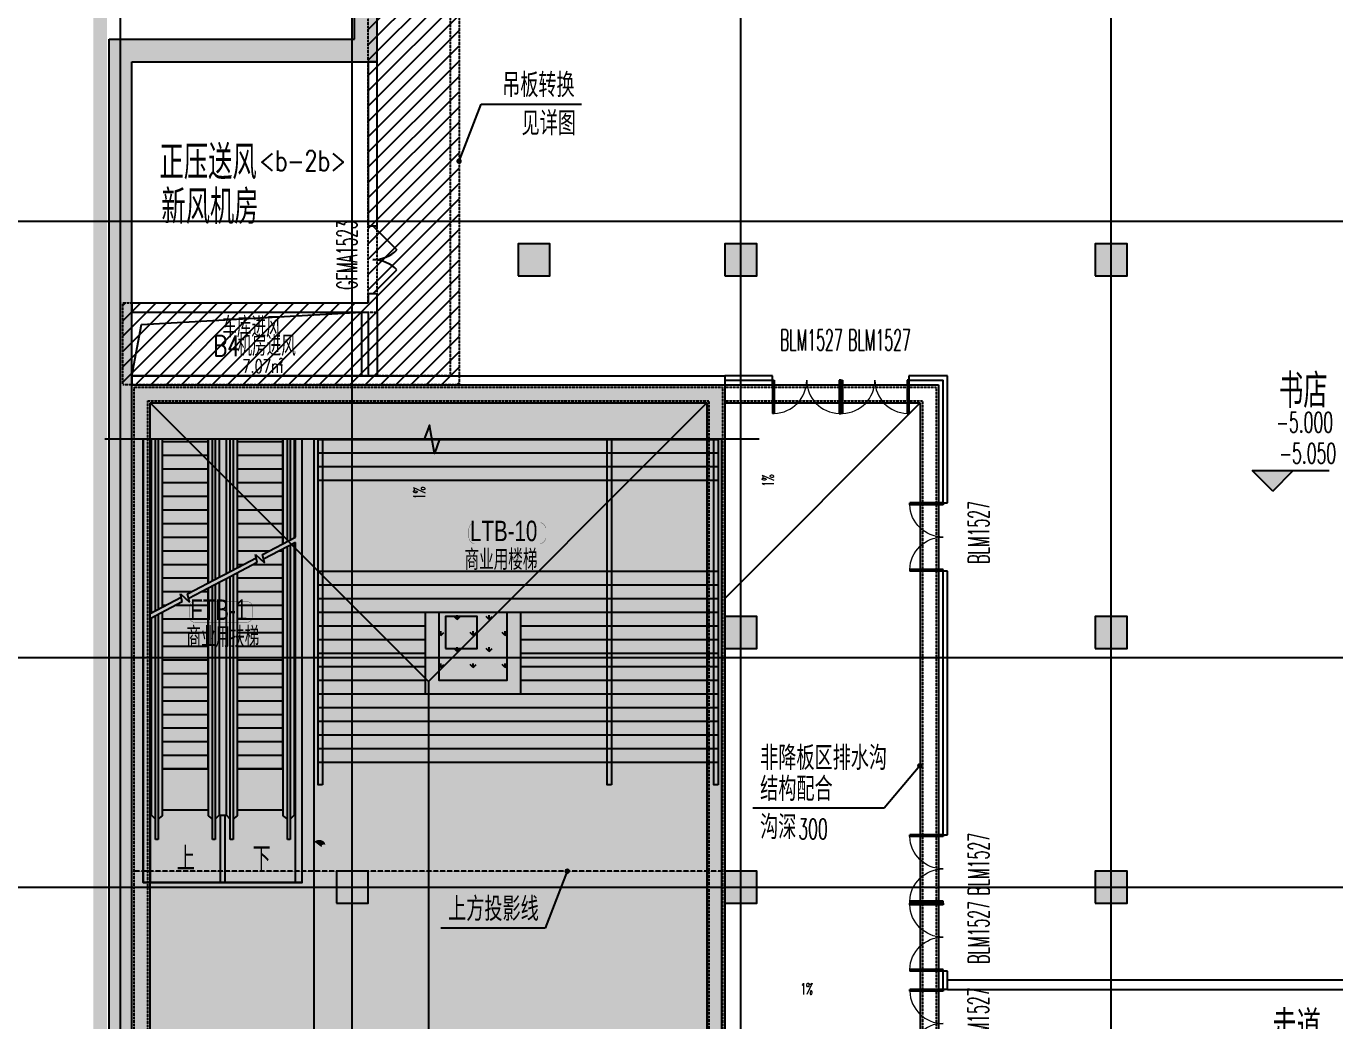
# Model space of a CAD drawing. Extents: x -12047294 to -5625356, y -1456591 to -622873.
# Drawn here: x -6088164 to -6059363, y -702164 to -680285 of the extents above; entities that cross this region are included whole.
import ezdxf
from ezdxf.xclip import XClip

# ---------------------------------------------------------------- set-up
doc = ezdxf.new("R2010")
doc.units = 0
doc.header["$LTSCALE"] = 10
doc.header["$MEASUREMENT"] = 0
doc.header["$XCLIPFRAME"] = 2
for name, pattern in [('__DASH', [0.35, 0.25, -0.1]), ('DASH', [0.35, 0.25, -0.1]), ('DASHDOT', [1, 0.5, -0.25, 0, -0.25]), ('DOTE', [2.42, 2, -0.2, 0.02, -0.2])]:
    doc.linetypes.add(name, pattern=pattern)
for name, color, linetype in [('A-COLUMN', 10, 'Continuous'), ('A-COLUMNH', 252, 'Continuous'), ('A-DIMELVE', 3, 'Continuous'), ('A-DIMLEAD', 130, 'Continuous'), ('A-DIMSYMB', 3, 'Continuous'), ('A-DOORWIN', 151, 'Continuous'), ('A-Hatch-降板', 251, 'Continuous'), ('A-HOLE', 30, 'Continuous'), ('A-LINE', 4, 'Continuous'), ('A-STAIRS', 150, 'Continuous'), ('A-stru-conc', 1, 'Continuous'), ('A-TEXTDOOR', 181, 'Continuous'), ('A-TextNum', 211, 'Continuous'), ('A-TextRoom', 7, 'Continuous'), ('A-TEXTROOM-AREA', 33, 'Continuous'), ('A-TEXTROOM-报建', 210, 'Continuous'), ('A-TK', 7, 'Continuous'), ('A-WALL', 2, 'Continuous'), ('A-吊板', 73, 'DASH'), ('A-降板', 8, 'Continuous'), ('A-集水井', 191, 'Continuous'), ('A用地红线', 10, 'Continuous'), ('CURTWALL', 4, 'Continuous'), ('DIM_SYMB', 3, 'Continuous'), ('DOTE', 9, 'DOTE'), ('la-m-种植-草-填充', 108, 'Continuous'), ('PUB_HATCH', 252, 'Continuous'), ('PUB_TEXT', 7, 'Continuous'), ('STAIR', 5, 'Continuous')]:
    doc.layers.add(name, color=color, linetype=linetype)
doc.layers.add('A-本次修改', color=6, linetype='Continuous', plot=False)
doc.styles.add('_TCH_DIM', font='tjromans.shx', dxfattribs={"width": 0.8, "bigfont": 'tjhztxt.shx'})
doc.styles.add('_TCH_SPACE', font='tjromans.shx', dxfattribs={"height": 5, "bigfont": 'tjhztxt.shx'})
doc.styles.add('_TCH_WINDOW', font='tjromans.shx', dxfattribs={"width": 0.7, "height": 3.5, "bigfont": 'tjhztxt.shx'})
doc.styles.add('房间功能', font='tjromand.shx', dxfattribs={"width": 0.75, "bigfont": 'tjhts.shx'})
doc.styles.add('注解汉字', font='tjromans.shx', dxfattribs={"width": 0.75, "bigfont": 'tjhztxt.shx'})

# ---------------------------------------------------------------- blocks, each defined once
blk = doc.blocks.new('fdsfasd4#$$$')
at = {"layer": 'A-COLUMNH'}
for points in [[(10120957, -2096209), (10121457, -2096709), (10121457, -2080309), (10120957, -2079809)], [(10115557, -2096209), (10116057, -2096709), (10121457, -2096709), (10120957, -2096209)]]:
    blk.add_hatch(color=256, dxfattribs=at).paths.add_polyline_path(points)
at = {"layer": 'PUB_HATCH'}
blk.add_hatch(color=256, dxfattribs=at).paths.add_polyline_path([(10115557, -2149009), (10116057, -2149009), (10116057, -2096709), (10115557, -2096209)])
at = {"layer": 'A-COLUMN'}
for p, q in [((10120957, -2096209), (10120957, -2079809)), ((10121457, -2096709), (10121457, -2080309)), ((10115557, -2149009), (10115557, -2096209)), ((10115557, -2096209), (10120957, -2096209)), ((10116057, -2149009), (10116057, -2096709)), ((10116057, -2096709), (10121457, -2096709))]:
    blk.add_line(p, q, dxfattribs=at)
blk = doc.blocks.new('A$C411560B3')
at = {"layer": 'la-m-种植-草-填充'}
h = blk.add_hatch(dxfattribs=at)
h.set_pattern_fill('GRASS', color=256, scale=500, angle=14.4697)
h.set_pattern_definition([(90, (-144995.2, 120191.17), (-353.5534, 353.5534), [93.75, -613.3568]), (45, (-144995.2, 120191.17), (-353.5534, 353.5534), [93.75, -406.25]), (135, (-144995.2, 120191.17), (-353.5534, -353.5534), [93.75, -406.25])])
h.paths.add_polyline_path([(-22545, 30200), (-22545, 28700), (-21045, 28700), (-21045, 30200)])
at = {"layer": 'A-LINE'}
for points in [[(-25104, 26400), (-25204, 26400), (-25204, 37800), (-25104, 37800)], [(-18745, 26400), (-18845, 26400), (-18845, 37800), (-18745, 37800)], [(-16395, 26400), (-16495, 26400), (-16495, 37800), (-16395, 37800)]]:
    blk.add_lwpolyline(points, close=True, dxfattribs=at)
for points in [[(-22845, 30200), (-22845, 28400), (-20745, 28400), (-20745, 30200)], [(-22545, 30200), (-22545, 28700), (-21045, 28700), (-21045, 30200)]]:
    blk.add_lwpolyline(points, dxfattribs=at)
at = {"layer": 'A-STAIRS'}
for p, q in [((-25204, 34000), (-16395, 34000)), ((-25204, 33700), (-16395, 33700)), ((-25204, 33400), (-16395, 33400)), ((-25204, 33100), (-16395, 33100)), ((-25204, 31100), (-16395, 31100)), ((-25204, 30800), (-16395, 30800)), ((-25204, 30500), (-16395, 30500)), ((-25204, 30200), (-16395, 30200)), ((-25204, 29900), (-22845, 29900)), ((-20745, 29900), (-16395, 29900)), ((-25204, 29600), (-22845, 29600)), ((-20745, 29600), (-16395, 29600)), ((-25204, 29300), (-22845, 29300)), ((-20745, 29300), (-16395, 29300)), ((-25204, 29000), (-22845, 29000)), ((-20745, 29000), (-16395, 29000)), ((-25204, 28700), (-22845, 28700)), ((-20745, 28700), (-16395, 28700)), ((-25204, 28400), (-16395, 28400)), ((-25204, 28100), (-16395, 28100)), ((-25204, 27800), (-16395, 27800)), ((-25204, 27500), (-16395, 27500)), ((-25204, 27200), (-16395, 27200)), ((-25204, 26900), (-16395, 26900))]:
    blk.add_line(p, q, dxfattribs=at)
blk = doc.blocks.new('asDSADQW$#%$^6')
at = {"layer": 'DIM_SYMB'}
for points in [[(-6084660, -692557, 0, 0, 0), (-6084660, -687118, 120, 0, 0), (-6084660, -686668, 0, 0, 0)], [(-6083012, -686668, 0, 0, 0), (-6083012, -691240, 120, 0, 0), (-6083012, -691690, 0, 0, 0)], [(-6083012, -692290, 0, 0, 0), (-6083012, -697729, 120, 0, 0), (-6083012, -698179, 0, 0, 0)], [(-6084660, -698179, 0, 0, 0), (-6084660, -693607, 120, 0, 0), (-6084660, -693157, 0, 0, 0)]]:
    blk.add_lwpolyline(points, format="xyseb", dxfattribs=at)
at = {"layer": 'STAIR'}
for p, q in [((-6083886, -685723), (-6085434, -685723)), ((-6085434, -685723), (-6085434, -693207)), ((-6083886, -687204), (-6083886, -685723)), ((-6082238, -685723), (-6083786, -685723)), ((-6083786, -687204), (-6083786, -685723)), ((-6082238, -691527), (-6082238, -685723)), ((-6085319, -693146), (-6085319, -686668)), ((-6085319, -686668), (-6085259, -686668)), ((-6085259, -686668), (-6085259, -693115)), ((-6084061, -686668), (-6084001, -686668)), ((-6084061, -692485), (-6084061, -686668)), ((-6084001, -686668), (-6084001, -692454)), ((-6083671, -692280), (-6083671, -686668)), ((-6083671, -686668), (-6083611, -686668)), ((-6083611, -686668), (-6083611, -692249)), ((-6082413, -686668), (-6082353, -686668)), ((-6082413, -691619), (-6082413, -686668)), ((-6082353, -686668), (-6082353, -691587)), ((-6085405, -687204), (-6085319, -687118)), ((-6085160, -687191), (-6085259, -687118)), ((-6084061, -687118), (-6084160, -687191)), ((-6084001, -687118), (-6083915, -687204)), ((-6083757, -687204), (-6083671, -687118)), ((-6083512, -687191), (-6083611, -687118)), ((-6082413, -687118), (-6082512, -687191)), ((-6082353, -687118), (-6082267, -687204)), ((-6085405, -693192), (-6085405, -687204)), ((-6085160, -693063), (-6085160, -687191)), ((-6085160, -687323), (-6084160, -687323)), ((-6084160, -687191), (-6084160, -692537)), ((-6083915, -687204), (-6083915, -692408)), ((-6083915, -687204), (-6083757, -687204)), ((-6083757, -692325), (-6083757, -687204)), ((-6083512, -692197), (-6083512, -687191)), ((-6083512, -687323), (-6082512, -687323)), ((-6082512, -687191), (-6082512, -691671)), ((-6082267, -687204), (-6082267, -691542)), ((-6085160, -693063), (-6085160, -688223)), ((-6085160, -688223), (-6084160, -688223)), ((-6084160, -688223), (-6085160, -688223)), ((-6084160, -692537), (-6084160, -688223)), ((-6083512, -692197), (-6083512, -688223)), ((-6083512, -688223), (-6082512, -688223)), ((-6082512, -688223), (-6083512, -688223)), ((-6082512, -691671), (-6082512, -688223)), ((-6085160, -688523), (-6084160, -688523)), ((-6083512, -688523), (-6082512, -688523)), ((-6085160, -688823), (-6084160, -688823)), ((-6083512, -688823), (-6082512, -688823)), ((-6085160, -689123), (-6084160, -689123)), ((-6083512, -689123), (-6082512, -689123)), ((-6085160, -689423), (-6084160, -689423)), ((-6083512, -689423), (-6082512, -689423)), ((-6085160, -689723), (-6084160, -689723)), ((-6083512, -689723), (-6082512, -689723)), ((-6085160, -690023), (-6084160, -690023)), ((-6083512, -690023), (-6082512, -690023)), ((-6085160, -690323), (-6084160, -690323)), ((-6083512, -690323), (-6082512, -690323)), ((-6085160, -690623), (-6084160, -690623)), ((-6083512, -690623), (-6082512, -690623)), ((-6085160, -690923), (-6084160, -690923)), ((-6083512, -690923), (-6082512, -690923)), ((-6085160, -691223), (-6084160, -691223)), ((-6083512, -691223), (-6082512, -691223)), ((-6085160, -691523), (-6084160, -691523)), ((-6083512, -691523), (-6082512, -691523)), ((-6082962, -691907), (-6082238, -691527)), ((-6082238, -691640), (-6082939, -692008)), ((-6082512, -696623), (-6082512, -691784)), ((-6082512, -691784), (-6082512, -697656)), ((-6082413, -698179), (-6082413, -691732)), ((-6082353, -691700), (-6082353, -698179)), ((-6082267, -691655), (-6082267, -697643)), ((-6082238, -699123), (-6082238, -691640)), ((-6085160, -691823), (-6084160, -691823)), ((-6083786, -692341), (-6083103, -691982)), ((-6083512, -691823), (-6082802, -691823)), ((-6083080, -692083), (-6083120, -691909)), ((-6083120, -691909), (-6082921, -692089)), ((-6082921, -692089), (-6082962, -691907)), ((-6082587, -691823), (-6082512, -691823)), ((-6085160, -692123), (-6084160, -692123)), ((-6083886, -692393), (-6083786, -692341)), ((-6083080, -692083), (-6083786, -692454)), ((-6083611, -692362), (-6083611, -698179)), ((-6083512, -692123), (-6083373, -692123)), ((-6083512, -696623), (-6083512, -692310)), ((-6083512, -697656), (-6083512, -692310)), ((-6083158, -692123), (-6082512, -692123)), ((-6085160, -692423), (-6084160, -692423)), ((-6084610, -692774), (-6083886, -692393)), ((-6083886, -692506), (-6084587, -692875)), ((-6084160, -696623), (-6084160, -692650)), ((-6084160, -692650), (-6084160, -697656)), ((-6084061, -698179), (-6084061, -692598)), ((-6084001, -692567), (-6084001, -698179)), ((-6083915, -692521), (-6083915, -697643)), ((-6083786, -692454), (-6083886, -692506)), ((-6083757, -697643), (-6083757, -692438)), ((-6083671, -698179), (-6083671, -692393)), ((-6083512, -692423), (-6082512, -692423)), ((-6085434, -693207), (-6084751, -692848)), ((-6085160, -692723), (-6084514, -692723)), ((-6084728, -692949), (-6084768, -692775)), ((-6084768, -692775), (-6084569, -692956)), ((-6084569, -692956), (-6084610, -692774)), ((-6084299, -692723), (-6084160, -692723)), ((-6083512, -692723), (-6082512, -692723)), ((-6084728, -692949), (-6085434, -693320)), ((-6085160, -693023), (-6085085, -693023)), ((-6085160, -696623), (-6085160, -693176)), ((-6085160, -697656), (-6085160, -693176)), ((-6084870, -693023), (-6084160, -693023)), ((-6083512, -693023), (-6082512, -693023)), ((-6085434, -693320), (-6085434, -699123)), ((-6085405, -697643), (-6085405, -693305)), ((-6085319, -698179), (-6085319, -693259)), ((-6085259, -693228), (-6085259, -698179)), ((-6085160, -693323), (-6084160, -693323)), ((-6083512, -693323), (-6082512, -693323)), ((-6085160, -693623), (-6084160, -693623)), ((-6083512, -693623), (-6082512, -693623)), ((-6085160, -693923), (-6084160, -693923)), ((-6083512, -693923), (-6082512, -693923)), ((-6085160, -694223), (-6084160, -694223)), ((-6083512, -694223), (-6082512, -694223)), ((-6085160, -694523), (-6084160, -694523)), ((-6083512, -694523), (-6082512, -694523)), ((-6085160, -694823), (-6084160, -694823)), ((-6083512, -694823), (-6082512, -694823)), ((-6085160, -695123), (-6084160, -695123)), ((-6083512, -695123), (-6082512, -695123)), ((-6085160, -695423), (-6084160, -695423)), ((-6083512, -695423), (-6082512, -695423)), ((-6085160, -695723), (-6084160, -695723)), ((-6083512, -695723), (-6082512, -695723)), ((-6085160, -696023), (-6084160, -696023)), ((-6083512, -696023), (-6082512, -696023)), ((-6085160, -696323), (-6084160, -696323)), ((-6083512, -696323), (-6082512, -696323)), ((-6085160, -696623), (-6084160, -696623)), ((-6084160, -696623), (-6085160, -696623)), ((-6083512, -696623), (-6082512, -696623)), ((-6082512, -696623), (-6083512, -696623)), ((-6085160, -697523), (-6084160, -697523)), ((-6083512, -697523), (-6082512, -697523)), ((-6085319, -697729), (-6085405, -697643)), ((-6085259, -697729), (-6085160, -697656)), ((-6084160, -697656), (-6084061, -697729)), ((-6083915, -697643), (-6084001, -697729)), ((-6083915, -697643), (-6083757, -697643)), ((-6083886, -699123), (-6083886, -697643)), ((-6083786, -699123), (-6083786, -697643)), ((-6083671, -697729), (-6083757, -697643)), ((-6083611, -697729), (-6083512, -697656)), ((-6082512, -697656), (-6082413, -697729)), ((-6082267, -697643), (-6082353, -697729)), ((-6085259, -698179), (-6085319, -698179)), ((-6084001, -698179), (-6084061, -698179)), ((-6083611, -698179), (-6083671, -698179)), ((-6082353, -698179), (-6082413, -698179)), ((-6085434, -699123), (-6083886, -699123)), ((-6083786, -699123), (-6082238, -699123))]:
    blk.add_line(p, q, dxfattribs=at)
blk.add_lwpolyline([(-6085586, -685723), (-6082086, -685723), (-6082086, -699123), (-6085586, -699123)], close=True, dxfattribs=at)
at = {"layer": 'PUB_TEXT', "style": '_TCH_DIM', "width": 0.8}
for s, p in [('上', (-6084847, -686511)), ('下', (-6083182, -686510)), ('上', (-6084847, -698861)), ('下', (-6083182, -698861))]:
    blk.add_text(s, height=525, dxfattribs=at).set_placement(p)
blk = doc.blocks.new('ASDQ4354665@#@#4')
at = {"layer": 'A-Hatch-降板', "linetype": '__DASH', "ltscale": 2}
h = blk.add_hatch(color=256, dxfattribs=at)
h.dxf.hatch_style = 1
h.paths.add_polyline_path([(-6085836, -688173), (-6072786, -688173), (-6072786, -710273), (-6085836, -710273)])
at = {"layer": 'A-降板', "color": 0}
blk.add_lwpolyline([(-6085836, -688173), (-6072786, -688173), (-6072786, -710273), (-6085836, -710273)], close=True, dxfattribs=at)
blk = doc.blocks.new('fdfADQW#@Q$#$#434')
at = {"layer": 'A-集水井'}
for p, q in [((-170784, -65150, 100), (-166084, -65150, 100)), ((-166084, -65150, 100), (-166084, -100350, 100)), ((-170784, -65550, 100), (-166484, -65550, 100)), ((-166484, -65550, 100), (-166484, -86150, 100))]:
    blk.add_line(p, q, dxfattribs=at)
at = {"layer": 'A-集水井', "linetype": 'DASH'}
for p, q in [((-170784, -65200, 100), (-166134, -65200, 100)), ((-166134, -65200, 100), (-166134, -100300, 100)), ((-170784, -65500, 100), (-166434, -65500, 100)), ((-166434, -65500, 100), (-166434, -86200, 100))]:
    blk.add_line(p, q, dxfattribs=at)
at = {"layer": 'A-集水井', "linetype": 'Continuous'}
for p, q in [((-177309, -71675, 100), (-183434, -65550, 100)), ((-177309, -71675, 100), (-171184, -65550, 100)), ((-170784, -69850, 100), (-166484, -65550, 100)), ((-177309, -71675, 100), (-177309, -80025, 100))]:
    blk.add_line(p, q, dxfattribs=at)
at = {"layer": 'A-集水井', "elevation": 100}
for points in [[(-183834, -65150), (-170784, -65150), (-170784, -86550), (-183834, -86550)], [(-183434, -65550), (-171184, -65550), (-171184, -86150), (-183434, -86150)]]:
    blk.add_lwpolyline(points, close=True, dxfattribs=at)
at = {"layer": 'A-集水井', "linetype": 'DASH', "elevation": 100}
for points in [[(-183784, -65200), (-170834, -65200), (-170834, -86500), (-183784, -86500)], [(-183484, -65500), (-171134, -65500), (-171134, -86200), (-183484, -86200)]]:
    blk.add_lwpolyline(points, close=True, dxfattribs=at)
at = {"layer": 'A-集水井', "linetype": 'Continuous'}
for points in [[(-177293, -67754, 0, 0, 0), (-177293, -67298, 80, 0, 0), (-177293, -66998, 0, 0, 0)], [(-169618, -66916, 0, 0, 0), (-169618, -67372, 80, 0, 0), (-169618, -67672, 0, 0, 0)], [(-168644, -78655, 0, 0, 0), (-169100, -78655, 80, 0, 0), (-169400, -78655, 0, 0, 0)]]:
    blk.add_lwpolyline(points, format="xyseb", dxfattribs=at)
at = {"layer": 'PUB_TEXT', "linetype": 'Continuous', "style": '_TCH_DIM', "width": 0.564706}
for p in [(-169708, -67391), (-177383, -67666)]:
    blk.add_text('1%', height=255, rotation=90, dxfattribs=at).set_placement(p)
blk.add_text('1%', height=255, dxfattribs=at).set_placement((-169119, -78565))
blk = doc.blocks.new('$DorLib2D$00000002')
for p, q in [((-0.5, 0), (-0.5, 0.4875)), ((-0.475, 0.4875), (-0.5, 0.4875)), ((-0.475, 0), (-0.475, 0.4875)), ((0.475, 0), (0.475, 0.4875)), ((0.475, 0.4875), (0.5, 0.4875)), ((0.5, 0), (0.5, 0.4875)), ((-0.5, 0), (-0.475, 0)), ((0.5, 0), (0.475, 0))]:
    blk.add_line(p, q)
at = {"lineweight": 13}
for centre, start, end in [((-0.4875, 0), 0, 88.53072), ((0.4875, 0), 91.46928, 180)]:
    blk.add_arc(centre, 0.4875, start, end, dxfattribs=at)
blk = doc.blocks.new('$DorLib2D$00000116')
at = {"color": 0}
for p, q in [((-0.5, 0), (-0.146, 0.354)), ((0.5, 0), (0.146, 0.354))]:
    blk.add_line(p, q, dxfattribs=at)
for centre, start, end in [((-0.5, 0), 0, 45), ((0.5, 0), 135, 180)]:
    blk.add_arc(centre, 0.5, start, end, dxfattribs=at)
blk = doc.blocks.new('_FZH')
blk.add_lwpolyline([(-0.5, -0.5), (0.5, -0.5), (0.5, 0.5), (-0.5, 0.5)], close=True)
at = {"layer": 'PUB_HATCH'}
blk.add_solid([(-0.5, -0.5), (0.5, -0.5), (-0.5, 0.5), (0.5, 0.5)], dxfattribs=at)

msp = doc.modelspace()

# ---------------------------------------------------------------- hatches: boundary and pattern name
at = {"layer": 'A-DIMELVE'}
msp.add_hatch(color=256, dxfattribs=at).paths.add_polyline_path([(-6060730.2, -690510.3), (-6061180.2, -690060.3), (-6060280.2, -690060.3)])
at = {"layer": 'A-吊板'}
h = msp.add_hatch(dxfattribs=at)
h.set_pattern_fill('ANSI31', color=256, scale=150)
h.set_pattern_definition([(45, (0, 0), (-168.379802, 168.379802), [])])
h.paths.add_polyline_path([(-6072086.1, -679373.4), (-6078636.1, -679373.4), (-6078636.1, -688173.4), (-6086036.1, -688173.4), (-6086036.1, -686373.4), (-6080636.1, -686373.4), (-6080636.1, -677373.4), (-6072086.1, -677373.4)])

# ---------------------------------------------------------------- linework, layer by layer
at = {"layer": 'A-DIMELVE'}
for p, q in [((-6060730.2, -690510.3), (-6061180.2, -690060.3)), ((-6061180.2, -690060.3), (-6060280.2, -690060.3)), ((-6060730.2, -690510.3), (-6061180.2, -690060.3)), ((-6061180.2, -690060.3), (-6059484.9, -690060.3)), ((-6060730.2, -690510.3), (-6060280.2, -690060.3)), ((-6060730.2, -690510.3), (-6060280.2, -690060.3))]:
    msp.add_line(p, q, dxfattribs=at)
at = {"layer": 'A-DIMLEAD'}
for p, q in [((-6078636.1, -683254.8), (-6078147.3, -682003.3)), ((-6078147.3, -682003.3), (-6075944.3, -682003.3)), ((-6068496.5, -696555.5), (-6069281.2, -697484.4)), ((-6069281.2, -697484.4), (-6072168.3, -697484.4)), ((-6076255.7, -698873.4), (-6076744.5, -700124.9)), ((-6076744.5, -700124.9), (-6079035.5, -700124.9))]:
    msp.add_line(p, q, dxfattribs=at)
at = {"layer": 'A-DIMLEAD', "const_width": 60}
for points in [[(-6078647.1, -683282.8, 1), (-6078625.2, -683226.9, 1)], [(-6068477.2, -696532.6, 1), (-6068515.9, -696578.4, 1)], [(-6076244.8, -698845.5, 1), (-6076266.6, -698901.4, 1)]]:
    msp.add_lwpolyline(points, format="xyb", close=True, dxfattribs=at)
at = {"layer": 'A-DIMSYMB'}
msp.add_lwpolyline([(-6072030.8, -689373.3), (-6079064.7, -689373.3), (-6079179.4, -689688.3), (-6079290.5, -689058.3), (-6079402.2, -689373.3), (-6086436.1, -689373.3)], dxfattribs=at)
at = {"layer": 'A-HOLE', "elevation": -100}
msp.add_lwpolyline([(-6085836.1, -686573.4), (-6080786.1, -686573.4), (-6080786.1, -687973.4), (-6085836.1, -687973.4)], close=True, dxfattribs=at)
msp.add_lwpolyline([(-6085836.1, -687973.4), (-6085625.9, -686848), (-6080786.1, -686573.4)], dxfattribs=at)
at = {"layer": 'A-LINE', "linetype": 'DASH', "ltscale": 2}
msp.add_lwpolyline([(-6072786.1, -688173.4), (-6072786.1, -698873.4), (-6085836.1, -698873.4)], dxfattribs=at)
at = {"layer": 'A-TextNum', "const_width": 5}
for points in [[(-6078284.9, -691205.5), (-6076865.4, -691205.5, -0.4142136), (-6076730.4, -691340.5), (-6076730.4, -691533.2, -0.4142136), (-6076865.4, -691668.2), (-6078284.9, -691668.2, -0.4142136), (-6078419.9, -691533.2), (-6078419.9, -691340.5, -0.4142136)], [(-6084443.3, -692938.5), (-6083316.6, -692938.5, -0.4142136), (-6083181.6, -693073.5), (-6083181.6, -693266.3, -0.4142136), (-6083316.6, -693401.3), (-6084443.3, -693401.3, -0.4142136), (-6084578.3, -693266.3), (-6084578.3, -693073.5, -0.4142136)]]:
    msp.add_lwpolyline(points, format="xyb", close=True, dxfattribs=at)
at = {"layer": 'A-WALL'}
for p, q in [((-6080636.1, -681072.8), (-6080636.1, -684673.4)), ((-6080436.1, -681072.8), (-6080636.1, -681072.8)), ((-6080436.1, -684673.4), (-6080436.1, -681072.8)), ((-6080636.1, -684673.4), (-6080436.1, -684673.4)), ((-6080436.1, -686173.4), (-6080636.1, -686173.4)), ((-6080636.1, -686173.4), (-6080636.1, -686373.4)), ((-6080436.1, -686573.4), (-6080436.1, -686173.4)), ((-6085836.1, -686373.4), (-6080636.1, -686373.4)), ((-6085836.1, -686373.4), (-6085836.1, -686573.4)), ((-6085836.1, -686573.4), (-6080636.1, -686573.4)), ((-6080636.1, -686573.4), (-6080636.1, -687973.4)), ((-6080436.1, -686573.4), (-6080436.1, -687973.4)), ((-6085836.1, -687973.4), (-6072786.1, -687973.4)), ((-6085836.1, -687973.4), (-6085836.1, -688173.4)), ((-6080436.1, -687973.4), (-6080636.1, -687973.4)), ((-6072786.1, -687973.4), (-6072786.1, -688173.4)), ((-6085836.1, -688173.4), (-6072786.1, -688173.4)), ((-6055686.1, -701273.4), (-6067886.1, -701273.4)), ((-6067886.1, -701473.4), (-6055686.1, -701473.4))]:
    msp.add_line(p, q, dxfattribs=at)
at = {"layer": 'A-吊板'}
for points in [[(-6072086.1, -679373.4), (-6078636.1, -679373.4), (-6078636.1, -688173.4), (-6086036.1, -688173.4), (-6086036.1, -686373.4), (-6080636.1, -686373.4), (-6080636.1, -677273.4), (-6072086.1, -677273.4)], [(-6072286.1, -679173.4), (-6078836.1, -679173.4), (-6078836.1, -687973.4), (-6085836.1, -687973.4), (-6085836.1, -686573.4), (-6080436.1, -686573.4), (-6080436.1, -677473.4), (-6072286.1, -677473.4)]]:
    msp.add_lwpolyline(points, close=True, dxfattribs=at)
at = {"layer": 'A-本次修改'}
msp.add_lwpolyline([(-6080317.8, -692141.9, 0, 225, 0.5), (-6080317.8, -693116.9, 0, 225, 0.5), (-6080317.8, -694310.7, 0, 225, 0.5), (-6079417.8, -694310.7, 0, 225, 0.5), (-6078667.8, -694310.7, 0, 225, 0.5), (-6077348.2, -694310.7, 0, 225, 0.5), (-6077348.2, -693410.7, 0, 225, 0.5), (-6077348.2, -692141.9, 0, 225, 0.5), (-6079148.2, -692141.9, 0, 225, 0.5)], format="xyseb", close=True, dxfattribs=at)
at = {"layer": 'A-本次修改', "color": 2}
msp.add_lwpolyline([(-6080079.6, -703540, 0, 225, 0.5), (-6080079.6, -702190, 0, 225, 0.5), (-6080079.6, -701065, 0, 225, 0.5), (-6080079.6, -700315, 0, 225, 0.5), (-6080079.6, -698291, 0, 225, 0.5), (-6080829.6, -698291, 0, 225, 0.5), (-6081579.6, -698291, 0, 225, 0.5), (-6081734.1, -698291, 0, 225, 0.5), (-6081734.1, -699266, 0, 225, 0.5), (-6081734.1, -700841, 0, 225, 0.5), (-6081734.1, -701741, 0, 225, 0.5), (-6081734.1, -702491, 0, 225, 0.5)], format="xyseb", dxfattribs=at)
at = {"layer": 'A用地红线', "color": 14, "linetype": 'DASHDOT', "ltscale": 3, "const_width": 300, "elevation": -100}
msp.add_lwpolyline([(-6086536.7, -666374.4, -0.4142685), (-6078536.1, -658373.6), (-6011536.9, -658373.6, -0.4142223), (-5991536.1, -678373.5), (-5991536.9, -745373.9, -0.3336182), (-5997304.2, -753056.7, -0.0708226), (-5999536.8, -753373.6), (-6066536, -753373.5, -0.4142223), (-6086536.8, -733373.7), (-6086536.7, -666373.6)], format="xyb", close=True, dxfattribs=at)
at = {"layer": 'CURTWALL'}
for p, q in [((-6071736.1, -687973.4), (-6072786.1, -687973.4)), ((-6071736.1, -688173.4), (-6071736.1, -687973.4)), ((-6067886.1, -687973.4), (-6068736.1, -687973.4)), ((-6068736.1, -687973.4), (-6068736.1, -688173.4)), ((-6067886.1, -690773.4), (-6067886.1, -687973.4)), ((-6072786.1, -688073.4), (-6071736.1, -688073.4)), ((-6072786.1, -688173.4), (-6071736.1, -688173.4)), ((-6068736.1, -688073.4), (-6067986.1, -688073.4)), ((-6068736.1, -688173.4), (-6068086.1, -688173.4)), ((-6068086.1, -688173.4), (-6068086.1, -690773.4)), ((-6067986.1, -690773.4), (-6067986.1, -688073.4)), ((-6068086.1, -690773.4), (-6067886.1, -690773.4)), ((-6067886.1, -692273.4), (-6068086.1, -692273.4)), ((-6068086.1, -692273.4), (-6068086.1, -698073.4)), ((-6067986.1, -698073.4), (-6067986.1, -692273.4)), ((-6067886.1, -698073.4), (-6067886.1, -692273.4)), ((-6068086.1, -698073.4), (-6067886.1, -698073.4)), ((-6067886.1, -701073.4), (-6068086.1, -701073.4)), ((-6068086.1, -701073.4), (-6068086.1, -701473.4)), ((-6067986.1, -701473.4), (-6067986.1, -701073.4)), ((-6067886.1, -701473.4), (-6067886.1, -701073.4)), ((-6067886.1, -701473.4), (-6068086.1, -701473.4))]:
    msp.add_line(p, q, dxfattribs=at)
at = {"layer": 'DOTE'}
for p, q in [((-6086086.1, -756373.6), (-6086086.1, -655372.8)), ((-6080986.1, -756373.6), (-6080986.1, -655372.8)), ((-6072436.1, -756373.6), (-6072436.1, -655372.8)), ((-6064286.1, -756373.6), (-6064286.1, -655372.8)), ((-6089538.8, -699223.4), (-6054636.1, -699223.4))]:
    msp.add_line(p, q, dxfattribs=at)
at = {"layer": 'DOTE', "linetype": 'DOTE'}
for p, q in [((-6089538.8, -684573.4), (-5988539.2, -684573.4)), ((-6089538.8, -694173.4), (-5988539.2, -694173.4))]:
    msp.add_line(p, q, dxfattribs=at)

# ---------------------------------------------------------------- block references
msp.add_blockref('ASDQ4354665@#@#4', (0, 0))
ref = msp.add_blockref('asDSADQW$#%$^6', (0, 0))
XClip(ref).set_block_clipping_path([(-6085586.1473023491, -699123.4332680939), (-6082086.1473023491, -689373.2864143486)])
ref = msp.add_blockref('A$C411560B3', (-6056536.1, -723373.4, -100))
XClip(ref).set_block_clipping_path([(-25293.8526976705, 200.0000000448), (-16316.3526976705, 34000.1468537875)])
at = {"layer": 'A-COLUMN'}
for p, xscale, yscale, zscale in [((-6076986.1, -685423.4), 699.9999996526167, 699.9999981579604, 699.9999981579604), ((-6072436.1, -685423.4), 700, 700, 700), ((-6064286.1, -685423.4), 700, 700, 700), ((-6078586.1, -693623.4), 700, 700, 700), ((-6072436.1, -693623.4), 700, 700, 700), ((-6064286.1, -693623.4), 700, 700, 700), ((-6080986.1, -699223.4), 700, 700, 700), ((-6072436.1, -699223.4), 700, 700, 700), ((-6064286.1, -699223.4), 700, 700, 700)]:
    msp.add_blockref('_FZH', p, dxfattribs=dict(at, xscale=xscale, yscale=yscale, zscale=zscale))
at = {"layer": 'A-DOORWIN'}
ref = msp.add_blockref('$DorLib2D$00000116', (-6080536.1, -685423.4), dxfattribs=dict(at, xscale=1500, yscale=1500, zscale=1500, rotation=269.999999944007))
ref.add_attrib('A', 'GFMA1523', (-6080882.9, -686080.7), dxfattribs={"layer": 'A-TEXTDOOR', "height": 446.25, "rotation": 90, "style": '_TCH_WINDOW', "width": 0.494118})
ref = msp.add_blockref('$DorLib2D$00000002', (-6070986.1, -688073.4), dxfattribs=dict(at, xscale=-1500, yscale=-1500, zscale=-1500, rotation=359.9999999999687))
ref.add_attrib('A', 'BLM1527', (-6071575, -687418.2), dxfattribs={"layer": 'A-TEXTDOOR', "height": 459, "style": '_TCH_WINDOW', "width": 0.494118})
ref = msp.add_blockref('$DorLib2D$00000002', (-6069486.1, -688073.4), dxfattribs=dict(at, xscale=-1500, yscale=-1500, zscale=-1500, rotation=359.9999999999687))
ref.add_attrib('A', 'BLM1527', (-6070075, -687418.2), dxfattribs={"layer": 'A-TEXTDOOR', "height": 459, "style": '_TCH_WINDOW', "width": 0.494118})
ref = msp.add_blockref('$DorLib2D$00000002', (-6067986.1, -691523.4), dxfattribs=dict(at, xscale=-1500, yscale=1500, zscale=-1500, rotation=89.99999999999598))
ref.add_attrib('A', 'BLM1527', (-6066972, -692112.2), dxfattribs={"layer": 'A-TEXTDOOR', "height": 459, "rotation": 90, "style": '_TCH_WINDOW', "width": 0.494118})
ref = msp.add_blockref('$DorLib2D$00000002', (-6067986.1, -698823.4), dxfattribs=dict(at, xscale=-1500, yscale=1500, zscale=-1500, rotation=89.99999999999598))
ref.add_attrib('A', 'BLM1527', (-6066972, -699412.2), dxfattribs={"layer": 'A-TEXTDOOR', "height": 459, "rotation": 90, "style": '_TCH_WINDOW', "width": 0.494118})
ref = msp.add_blockref('$DorLib2D$00000002', (-6067986.1, -700323.4), dxfattribs=dict(at, xscale=-1500, yscale=1500, zscale=-1500, rotation=89.99999999999598))
ref.add_attrib('A', 'BLM1527', (-6066972, -700912.2), dxfattribs={"layer": 'A-TEXTDOOR', "height": 459, "rotation": 90, "style": '_TCH_WINDOW', "width": 0.494118})
ref = msp.add_blockref('$DorLib2D$00000002', (-6067986.1, -702223.4), dxfattribs=dict(at, xscale=1500, yscale=1500, zscale=1500, rotation=90))
ref.add_attrib('A', 'BLM1527', (-6066980.5, -702812.2), dxfattribs={"layer": 'A-TEXTDOOR', "height": 459, "rotation": 90, "style": '_TCH_WINDOW', "width": 0.494118})
at = {"layer": 'A-stru-conc'}
msp.add_blockref('fdsfasd4#$$$', (-16201893.9, 1415636.1, -100), dxfattribs=at)
at = {"layer": 'A-集水井', "linetype": 'Continuous'}
msp.add_blockref('fdfADQW#@Q$#$#434', (-5902002.6, -623023.5, -100), dxfattribs=at)

# ---------------------------------------------------------------- texts
at = {"layer": 'A-DIMLEAD', "style": '注解汉字', "width": 0.75}
for s, p in [('<b-2b>', (-6083037.5, -683470.2)), ('车库进风', (-6083846.5, -687129.6, -100)), ('B4', (-6084045.8, -687541.2, -100)), ('机房进风', (-6083513.6, -687541.2, -100))]:
    msp.add_text(s, height=450, dxfattribs=at).set_placement(p)
at = {"layer": 'A-TextNum', "style": '房间功能', "width": 0.75}
for s, p in [('LTB-10', (-6078394.9, -691612.9)), ('FTB-1', (-6084553.3, -693345.9))]:
    msp.add_text(s, height=450, dxfattribs=at).set_placement(p)
at = {"layer": 'A-TextRoom', "style": '注解汉字', "width": 0.75}
for s, p in [('正压送风', (-6085228.3, -683655.1)), ('新风机房', (-6085188.3, -684637.4)), ('书店', (-6060591.5, -688683)), ('走道', (-6060738.5, -702690.9))]:
    msp.add_text(s, height=750, dxfattribs=at).set_placement(p)
at = {"layer": 'A-TEXTROOM-AREA', "style": '_TCH_SPACE', "width": 0.705882}
for s, height, p in [('7.07m', 297.5, (-6083406.9, -687912.4, -100)), ('2', 148.8, (-6082599.2, -687737.4, -100))]:
    msp.add_text(s, height=height, dxfattribs=at).set_placement(p)
at = {"layer": 'A-TEXTROOM-报建', "style": '注解汉字', "width": 0.75}
for s, p in [('商业用楼梯', (-6078515.9, -692248.1)), ('商业用扶梯', (-6084636.9, -693947.1))]:
    msp.add_text(s, height=450, dxfattribs=at).set_placement(p)
at = {"layer": 'A-TK', "style": '_TCH_DIM'}
for s, height, width, p in [('吊板转换', 525, 0.8, (-6077689.2, -681845.8)), ('见详图', 525, 0.8, (-6077262.6, -682685.8)), ('-5.000', 446.25, 0.564706, (-6060654.2, -689220.3)), ('-5.050', 446.25, 0.564706, (-6060586.4, -689902.8)), ('非降板区排水沟', 525, 0.8, (-6072010.8, -696644.4)), ('结构配合', 525, 0.8, (-6072010.8, -697326.9)), ('沟深', 525, 0.8, (-6072010.8, -698166.9)), ('300', 446.25, 0.564706, (-6071170.8, -698166.9)), ('上方投影线', 525, 0.8, (-6078878, -699967.4))]:
    msp.add_text(s, height=height, dxfattribs=dict(at, width=width)).set_placement(p)

doc.saveas('drawing.dxf')
